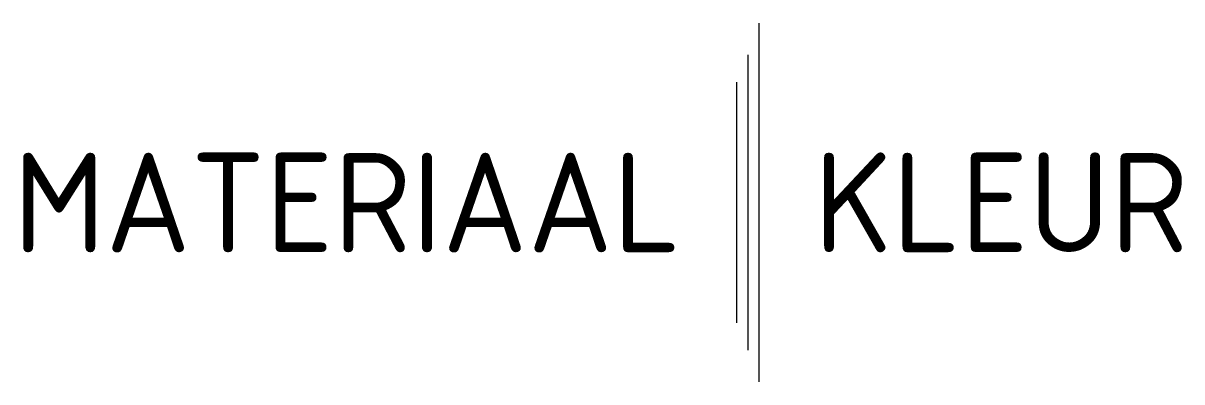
# Model space of a CAD drawing. Extents: x -13.1 to 7.9, y -3.2 to 3.2.
import ezdxf
from ezdxf.enums import TextEntityAlignment as Align

# ---------------------------------------------------------------- set-up
doc = ezdxf.new("R2010")
doc.units = 0
doc.styles.add('NLCS-ISO', font='NLCS-ISO.ttf')

msp = doc.modelspace()

# ---------------------------------------------------------------- linework, layer by layer
for p, q in [((0.2, 3.242), (0.2, -3.242)), ((0, 2.669), (0, -2.669)), ((-0.206, 2.177), (-0.206, -2.177))]:
    msp.add_line(p, q)

# ---------------------------------------------------------------- texts
at = {"style": 'NLCS-ISO'}
msp.add_attdef('MATERIAAL', text='', height=1.8, dxfattribs=at).set_placement((-1.206, 0), align=Align.MIDDLE_RIGHT)
msp.add_attdef('KLEUR', text='', height=1.8, dxfattribs=at).set_placement((1.2, 0), align=Align.MIDDLE_LEFT)

doc.saveas('drawing.dxf')
